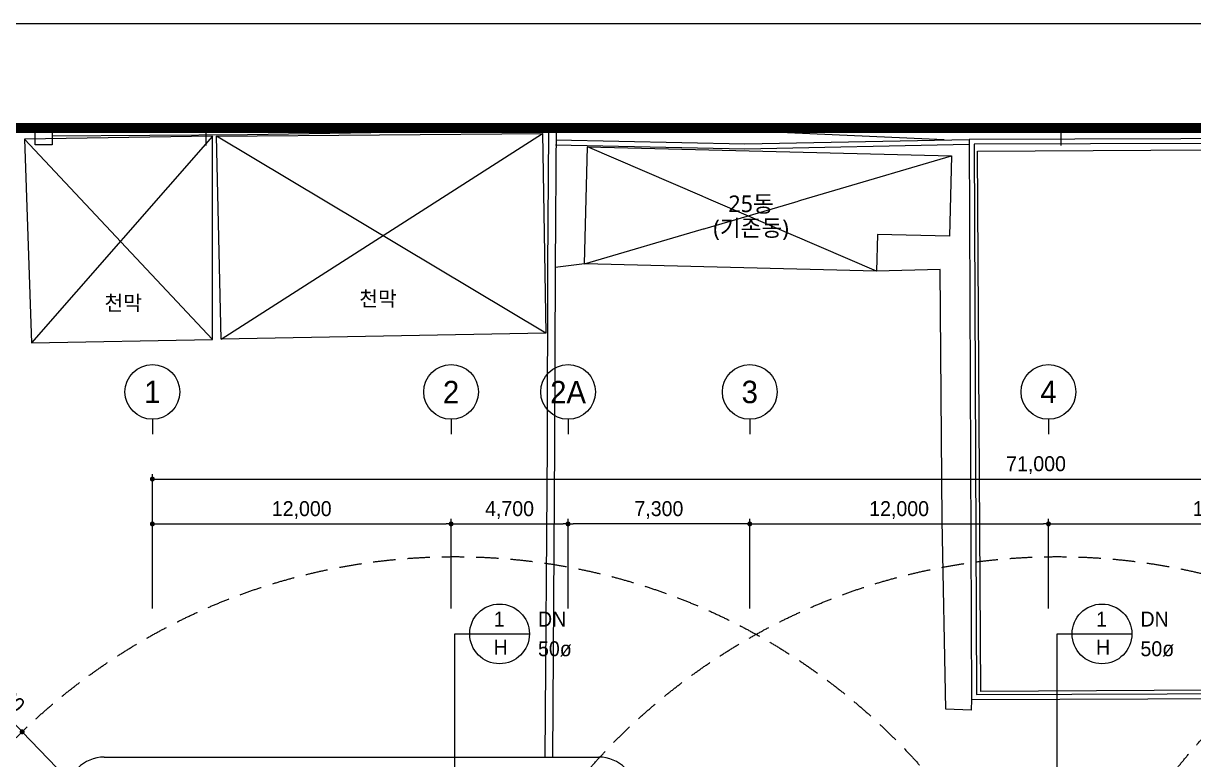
# Model space of a CAD drawing. Header units: millimetres. Extents: x 0 to 168200, y 0 to 118800.
# Drawn here: x 36319 to 83330, y 89235 to 118800 of the extents above; entities that cross this region are included whole.
import ezdxf
from ezdxf.enums import TextEntityAlignment as Align

# ---------------------------------------------------------------- set-up
doc = ezdxf.new("R2010")
doc.units = ezdxf.units.MM
doc.header["$LTSCALE"] = 200
doc.linetypes.add('CEN-GAUN', pattern=[32.2, 30, -1, 0.2, -1])
doc.linetypes.add('HID', pattern=[2.3, 1.5, -0.8])
doc.layers.get('DEFPOINTS').update_dxf_attribs({"color": 137})
for name, color, linetype in [('BACK', 8, 'Continuous'), ('CEN', 1, 'CEN-GAUN'), ('R', 1, 'Continuous'), ('TEXT', 2, 'Continuous'), ('XR-SHEET-SHT', 5, 'Continuous')]:
    doc.layers.add(name, color=color, linetype=linetype)
doc.layers.add('XR-SHEET-TEMP', color=171, linetype='Continuous', plot=False)
doc.styles.add('ghs', font='')
doc.styles.add('돋움', font='')
doc.styles.add('스타일1', font='')
doc.styles.add('스타일2', font='')
doc.styles.get('ghs').set_extended_font_data('Dotum')
doc.styles.get('돋움').set_extended_font_data('Dotum')
doc.styles.get('스타일1').set_extended_font_data('Malgun Gothic')
doc.styles.get('스타일2').set_extended_font_data('Malgun Gothic', bold=True)
doc.dimstyles.new('M-200', dxfattribs={"dimscale": 200, "dimtxt": 3, "dimasz": 1, "dimexe": 1, "dimexo": 1, "dimgap": 1, "dimtad": 1, "dimdec": 0, "dimdsep": 46, "dimlunit": 6, "dimtxsty": '돋움', "dimblk": 'DOT', "dimcen": 1, "dimclrd": 256, "dimclre": 256, "dimclrt": 256, "dimazin": 0, "dimtfac": 1, "dimtdec": 0, "dimtix": 1, "dimtmove": 2, "dimatfit": 3, "dimldrblk": 'DOT', "dimfxl": 1, "dimtolj": 1, "dimtzin": 1, "dimlwd": -1, "dimlwe": -1, "dimarcsym": 0})

# ---------------------------------------------------------------- blocks, each defined once
blk = doc.blocks.new('XR-SHEET')
at = {"layer": 'XR-SHEET-SHT', "color": 5}
blk.add_lwpolyline([(0, 594), (841, 594), (841, 0), (0, 0)], close=True, dxfattribs=at)
at = {"layer": 'XR-SHEET-SHT', "color": 5, "const_width": 2}
blk.add_lwpolyline([(46.5, 573), (819.5, 573), (819.5, 21), (46.5, 21)], close=True, dxfattribs=at)
at = {"layer": 'XR-SHEET-TEMP'}
for p, q in [((218.25, 573), (218.25, 569.5)), ((390, 573), (390, 569.5))]:
    blk.add_line(p, q, dxfattribs=at)
blk = doc.blocks.new('_DOT')
at = {"color": 0, "linetype": 'ByBlock'}
blk.add_line((-0.5, 0), (-1, 0), dxfattribs=at)
at = {"color": 0, "linetype": 'ByBlock', "const_width": 0.5}
blk.add_lwpolyline([(-0.25, 0, 1), (0.25, 0, 1)], format="xyb", close=True, dxfattribs=at)
blk = doc.blocks.new('*D840')
at = {"layer": 'CEN', "ltscale": 3}
for p, q in [((33508, 93205), (36129, 90496)), ((53652, 72385), (36268, 90352))]:
    blk.add_line(p, q, dxfattribs=at)
at = {"layer": 'DEFPOINTS', "color": 0}
for p in [(36268, 90352), (53652, 72385)]:
    blk.add_point(p, dxfattribs=at)
at = {"layer": 'CEN', "linetype": 'ByBlock', "xscale": 200, "yscale": 200, "zscale": 200, "rotation": 314.053847875248}
blk.add_blockref('_DOT', (36268, 90352), dxfattribs=at)
at = {"layer": 'CEN', "insert": (35150, 92311), "char_height": 600, "attachment_point": 5, "rotation": 314.0538, "style": '돋움'}
blk.add_mtext('\\A1;R25,000', dxfattribs=at)
blk = doc.blocks.new('*D845')
at = {"layer": 'BACK'}
for p, q in [((41500, 95300), (41500, 100700)), ((112500, 95300), (112500, 100700)), ((41700, 100500), (112300, 100500))]:
    blk.add_line(p, q, dxfattribs=at)
at = {"layer": 'DEFPOINTS', "color": 0}
for p in [(112500, 100500), (41500, 95100), (112500, 95100)]:
    blk.add_point(p, dxfattribs=at)
at = {"layer": 'BACK', "linetype": 'ByBlock', "xscale": 200, "yscale": 200, "zscale": 200}
for p, rotation in [((41500, 100500), 180), ((112500, 100500), 360)]:
    blk.add_blockref('_DOT', p, dxfattribs=dict(at, rotation=rotation))
at = {"layer": 'BACK', "insert": (77000, 101062), "char_height": 600, "attachment_point": 5, "style": '돋움'}
blk.add_mtext('\\A1;71,000', dxfattribs=at)
blk = doc.blocks.new('*D848')
at = {"layer": 'BACK'}
for p, q in [((77500, 95300), (77500, 98900)), ((91500, 95300), (91500, 98900)), ((77700, 98700), (91300, 98700))]:
    blk.add_line(p, q, dxfattribs=at)
at = {"layer": 'DEFPOINTS', "color": 0}
for p in [(91500, 98700), (77500, 95100), (91500, 95100)]:
    blk.add_point(p, dxfattribs=at)
at = {"layer": 'BACK', "linetype": 'ByBlock', "xscale": 200, "yscale": 200, "zscale": 200, "rotation": 180}
blk.add_blockref('_DOT', (77500, 98700), dxfattribs=at)
at = {"layer": 'BACK', "linetype": 'ByBlock', "xscale": 200, "yscale": 200, "zscale": 200}
blk.add_blockref('_DOT', (91500, 98700), dxfattribs=at)
at = {"layer": 'BACK', "insert": (84500, 99258), "char_height": 600, "attachment_point": 5, "style": '돋움'}
blk.add_mtext('\\A1;14,000', dxfattribs=at)
blk = doc.blocks.new('*D849')
at = {"layer": 'BACK'}
for p, q in [((65500, 95300), (65500, 98900)), ((77500, 95300), (77500, 98900)), ((65700, 98700), (77300, 98700))]:
    blk.add_line(p, q, dxfattribs=at)
at = {"layer": 'DEFPOINTS', "color": 0}
for p in [(77500, 98700), (65500, 95100), (77500, 95100)]:
    blk.add_point(p, dxfattribs=at)
at = {"layer": 'BACK', "linetype": 'ByBlock', "xscale": 200, "yscale": 200, "zscale": 200, "rotation": 180}
blk.add_blockref('_DOT', (65500, 98700), dxfattribs=at)
at = {"layer": 'BACK', "linetype": 'ByBlock', "xscale": 200, "yscale": 200, "zscale": 200}
blk.add_blockref('_DOT', (77500, 98700), dxfattribs=at)
at = {"layer": 'BACK', "insert": (71500, 99258), "char_height": 600, "attachment_point": 5, "style": '돋움'}
blk.add_mtext('\\A1;12,000', dxfattribs=at)
blk = doc.blocks.new('*D850')
at = {"layer": 'BACK'}
for p, q in [((53500, 95300), (53500, 98900)), ((58200, 95300), (58200, 98900)), ((53700, 98700), (58000, 98700))]:
    blk.add_line(p, q, dxfattribs=at)
at = {"layer": 'DEFPOINTS', "color": 0}
for p in [(58200, 98700), (53500, 95100), (58200, 95100)]:
    blk.add_point(p, dxfattribs=at)
at = {"layer": 'BACK', "linetype": 'ByBlock', "xscale": 200, "yscale": 200, "zscale": 200, "rotation": 180}
blk.add_blockref('_DOT', (53500, 98700), dxfattribs=at)
at = {"layer": 'BACK', "linetype": 'ByBlock', "xscale": 200, "yscale": 200, "zscale": 200}
blk.add_blockref('_DOT', (58200, 98700), dxfattribs=at)
at = {"layer": 'BACK', "insert": (55850, 99258), "char_height": 600, "attachment_point": 5, "style": '돋움'}
blk.add_mtext('\\A1;4,700', dxfattribs=at)
blk = doc.blocks.new('*D851')
at = {"layer": 'BACK'}
for p, q in [((41500, 95300), (41500, 98900)), ((53500, 95300), (53500, 98900)), ((41700, 98700), (53300, 98700))]:
    blk.add_line(p, q, dxfattribs=at)
at = {"layer": 'DEFPOINTS', "color": 0}
for p in [(53500, 98700), (41500, 95100), (53500, 95100)]:
    blk.add_point(p, dxfattribs=at)
at = {"layer": 'BACK', "linetype": 'ByBlock', "xscale": 200, "yscale": 200, "zscale": 200, "rotation": 180}
blk.add_blockref('_DOT', (41500, 98700), dxfattribs=at)
at = {"layer": 'BACK', "linetype": 'ByBlock', "xscale": 200, "yscale": 200, "zscale": 200}
blk.add_blockref('_DOT', (53500, 98700), dxfattribs=at)
at = {"layer": 'BACK', "insert": (47500, 99258), "char_height": 600, "attachment_point": 5, "style": '돋움'}
blk.add_mtext('\\A1;12,000', dxfattribs=at)
blk = doc.blocks.new('*D854')
at = {"layer": 'BACK'}
for p, q in [((58200, 95300), (58200, 98900)), ((65500, 95300), (65500, 98900)), ((65300, 98700), (58400, 98700))]:
    blk.add_line(p, q, dxfattribs=at)
at = {"layer": 'DEFPOINTS', "color": 0}
for p in [(58200, 98700), (58200, 95100), (65500, 95100)]:
    blk.add_point(p, dxfattribs=at)
at = {"layer": 'BACK', "linetype": 'ByBlock', "xscale": 200, "yscale": 200, "zscale": 200, "rotation": 180}
blk.add_blockref('_DOT', (58200, 98700), dxfattribs=at)
at = {"layer": 'BACK', "linetype": 'ByBlock', "xscale": 200, "yscale": 200, "zscale": 200}
blk.add_blockref('_DOT', (65500, 98700), dxfattribs=at)
at = {"layer": 'BACK', "insert": (61850, 99258), "char_height": 600, "attachment_point": 5, "style": '돋움'}
blk.add_mtext('\\A1;7,300', dxfattribs=at)
blk = doc.blocks.new('1')
blk.add_line((0, 600), (0, 0))
blk.add_circle((0, 1700), 1100)
at = {"style": '스타일2'}
blk.add_attdef('X', text='', height=900, dxfattribs=at).set_placement((0, 1700), align=Align.MIDDLE)

msp = doc.modelspace()

# ---------------------------------------------------------------- linework, layer by layer
at = {"layer": 'BACK'}
for p, q in [((43912.1, 114266), (36361.5, 114148.9)), ((43913.2, 106103.1), (43912.1, 114266)), ((44071.9, 114277.4), (57175.2, 114378.7)), ((44260.1, 106125.4), (44071.9, 114277.4)), ((57175.2, 114378.7), (57312.2, 106362.2)), ((36361.5, 114148.9), (36647.7, 105971.4)), ((58861, 109150.4), (58979.1, 113850)), ((58979.1, 113850), (73608.5, 113482.4)), ((73608.5, 113482.4), (73527.4, 110255.9)), ((70625, 110328.9), (70587.9, 108855.8)), ((73527.4, 110255.9), (70625, 110328.9)), ((70587.9, 108855.8), (58861, 109150.4)), ((57312.2, 106362.2), (44260.1, 106125.4)), ((36647.7, 105971.4), (43913.2, 106103.1)), ((39565, 89335), (59430, 89335))]:
    msp.add_line(p, q, dxfattribs=at)
for points in [[(36787.5, 114665.2), (31227.2, 114867.9), (25279.9, 114852.2), (18959.4, 114779.1), (11779.2, 114665.4), (11107.9, 113782.8), (9300, 113609.7)], [(37475.3, 114581.2), (45319.3, 114644.1), (51098.5, 114738.5), (57719, 114752.9), (57679.6, 109002.4), (57656.1, 101855.3), (57571.1, 89335)], [(73310.6, 114123.5), (63419.7, 114568.7), (57719, 114752.9)], [(43912.1, 114266), (36647.7, 105971.4)], [(37475.3, 114281.2), (45323, 114344.1), (51101.3, 114438.5), (57416.9, 114452.3), (57379.6, 109003.9), (57356.1, 101856.8), (57271.1, 89335)], [(57312.2, 106362.2), (44071.9, 114277.4)], [(44260.1, 106125.4), (57175.2, 114378.7)], [(43913.2, 106103.1), (36361.5, 114148.9)], [(57701.4, 113918.5), (65306.1, 113758.5), (74312.7, 113944.2)], [(57705.6, 114118.4), (65306.1, 113958.5), (74308.6, 114144.1)], [(58861, 109150.4), (57679.6, 109002.4)], [(74402.5, 91649.4), (74395.4, 91218.4), (73382.7, 91257.2), (73234.6, 98841.4), (73148.2, 108916.8), (70587.9, 108855.8)]]:
    msp.add_lwpolyline(points, dxfattribs=at)
for points in [[(36787.5, 114665.2), (37475.3, 114665.2), (37475.3, 113918.6), (36787.5, 113918.6)], [(74402.5, 91649.4), (116931.1, 91803.2), (116892.3, 99872.6), (116819.3, 114274.9), (74308.6, 114144.1)], [(74601.7, 91850.1), (116730.2, 92002.5), (116692.3, 99871.6), (116620.3, 114074.3), (74509.4, 113944.7)], [(116559.4, 92213.6), (74777.9, 91971.6), (74652.2, 113673.3), (116433.7, 113915.3)]]:
    msp.add_lwpolyline(points, close=True, dxfattribs=at)
for centre, start, end in [((39565, 87835), 90, 180), ((59430, 87835), 0, 90)]:
    msp.add_arc(centre, 1500, start, end, dxfattribs=at)
at = {"layer": 'CEN', "linetype": 'HID', "ltscale": 3}
for centre in [(102210, 73300), (53651.8, 72385), (77854.6, 72385)]:
    msp.add_circle(centre, 25000, dxfattribs=at)
at = {"layer": 'R'}
for p, q in [((53651.8, 72385), (53651.8, 94282.7)), ((77854.6, 72385), (77854.6, 94282.7))]:
    msp.add_line(p, q, dxfattribs=at)
at = {"layer": 'TEXT'}
for p, q in [((53651.8, 94282.7), (56646.9, 94282.7)), ((77854.6, 94282.7), (80849.7, 94282.7))]:
    msp.add_line(p, q, dxfattribs=at)
for centre in [(55446.9, 94282.7), (79649.7, 94282.7)]:
    msp.add_circle(centre, 1200, dxfattribs=at)

# ---------------------------------------------------------------- block references
at = {"xscale": 200, "yscale": 200, "zscale": 200}
msp.add_blockref('XR-SHEET', (0, 0), dxfattribs=at)
at = {"layer": 'BACK'}
ref = msp.add_blockref('1', (41500, 102300), dxfattribs=at)
ref.add_attrib('X', '1', dxfattribs={"layer": '0', "height": 900, "style": '돋움'}).set_placement((41500, 104000), align=Align.MIDDLE)
ref = msp.add_blockref('1', (53500, 102300), dxfattribs=at)
ref.add_attrib('X', '2', dxfattribs={"layer": '0', "height": 900, "style": '돋움'}).set_placement((53500, 104000), align=Align.MIDDLE)
ref = msp.add_blockref('1', (58200, 102300), dxfattribs=at)
ref.add_attrib('X', '2A', dxfattribs={"layer": '0', "height": 900, "style": '돋움'}).set_placement((58200, 104000), align=Align.MIDDLE)
ref = msp.add_blockref('1', (65500, 102300), dxfattribs=at)
ref.add_attrib('X', '3', dxfattribs={"layer": '0', "height": 900, "style": '돋움'}).set_placement((65500, 104000), align=Align.MIDDLE)
ref = msp.add_blockref('1', (77500, 102300), dxfattribs=at)
ref.add_attrib('X', '4', dxfattribs={"layer": '0', "height": 900, "style": '돋움'}).set_placement((77500, 104000), align=Align.MIDDLE)

# ---------------------------------------------------------------- texts
at = {"layer": 'BACK', "linetype": 'Continuous', "style": '돋움'}
for p in [(40328.4, 107275.2), (50566.7, 107442.9)]:
    msp.add_text('천막', height=600, dxfattribs=at).set_placement(p, align=Align.CENTER)
at = {"layer": 'TEXT', "style": 'ghs'}
for s, p in [('1', (55432, 94878.2)), ('1', (79634.8, 94878.2)), ('H', (55491.6, 93747.9)), ('H', (79694.3, 93747.9))]:
    msp.add_text(s, height=600, dxfattribs=at).set_placement(p, align=Align.MIDDLE)
for s, p in [('DN', (56993.1, 94878.2)), ('DN', (81195.8, 94878.2)), ('50ø', (56993.1, 93687.2)), ('50ø', (81195.8, 93687.2))]:
    msp.add_text(s, height=600, dxfattribs=at).set_placement(p, align=Align.MIDDLE_LEFT)

# ---------------------------------------------------------------- dimensions: what is measured, and where the dimension line sits
at = {"layer": 'BACK'}
dim = msp.add_linear_dim(base=(112500, 100500), p1=(41500, 95100), p2=(112500, 95100), angle=180, dimstyle='M-200', dxfattribs=at)
dim.commit()
dim.dimension.update_dxf_attribs({"geometry": '*D845', "text_midpoint": (77000, 101062), "dimtype": 160})
for base, p1, p2, picture, middle in [((53500, 98700), (41500, 95100), (53500, 95100), '*D851', (47500, 99258.2)), ((58200, 98700), (53500, 95100), (58200, 95100), '*D850', (55850, 99258.2)), ((77500, 98700), (65500, 95100), (77500, 95100), '*D849', (71500, 99258.2)), ((91500, 98700), (77500, 95100), (91500, 95100), '*D848', (84500, 99258.2))]:
    dim = msp.add_linear_dim(base=base, p1=p1, p2=p2, dimstyle='M-200', dxfattribs=at)
    dim.commit()
    dim.dimension.update_dxf_attribs({"geometry": picture, "text_midpoint": middle})
dim = msp.add_linear_dim(base=(58200, 98700), p1=(65500, 95100), p2=(58200, 95100), angle=180, dimstyle='M-200', dxfattribs=at)
dim.commit()
dim.dimension.update_dxf_attribs({"geometry": '*D854', "text_midpoint": (61850, 99258.2)})
at = {"layer": 'CEN', "linetype": 'HID', "ltscale": 3}
dim = msp.add_radius_dim(center=(53651.8, 72385), mpoint=(36268.4, 90352.2), dimstyle='M-200', dxfattribs=at)
dim.commit()
dim.dimension.update_dxf_attribs({"geometry": '*D840', "text_midpoint": (35150.3, 92310.7)})

# ---------------------------------------------------------------- next in the draw order: wipeouts: each hides what was drawn before it
msp.add_wipeout([(63651.6, 112203.5), (63651.6, 109892.2), (67453.9, 109892.2), (67453.9, 112203.5)]).dxf.layer = 'BACK'

# ---------------------------------------------------------------- next in the draw order: linework, layer by layer
at = {"layer": 'BACK'}
for points in [[(70587.9, 108855.8), (58979.1, 113850)], [(58861, 109150.4), (73608.5, 113482.4)]]:
    msp.add_lwpolyline(points, dxfattribs=at)

# ---------------------------------------------------------------- next in the draw order: texts
at = {"layer": 'BACK', "style": '스타일1'}
for s, p in [('25동', (65551.4, 111556.4)), ('(기존동)', (65551.4, 110585.5))]:
    msp.add_text(s, height=666.67, dxfattribs=at).set_placement(p, align=Align.MIDDLE_CENTER)

doc.saveas('drawing.dxf')
